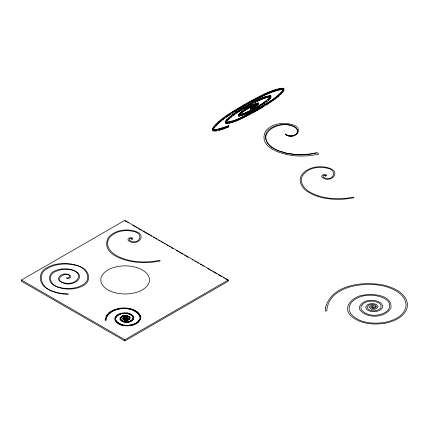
<?xml version="1.0" encoding="UTF-8"?>
<svg xmlns="http://www.w3.org/2000/svg" width="429" height="429" viewBox="0 0 429 429"><rect width="100%" height="100%" fill="white"/><g stroke="black" fill="none" stroke-linecap="round" stroke-linejoin="round"><path stroke-width="0.64" d="M131.601 320.543C138.765 311.363 113.546 310.532 115.669 320.066L115.669 319.814C120.431 327.681 134.851 326.936 139.677 319.374L140.101 317.358C136.47 304.386 108.896 305.818 106.043 318.935L106.043 318.683C107.046 320.785 104.322 320.731 105.416 318.661L105.416 318.913C108.414 305.325 136.974 303.904 140.728 317.347L140.728 317.095C140.304 324.565 130.668 326.356 124.635 325.713C119.535 326.019 111.277 320.275 116.822 315.32C121.589 311.883 131.167 311.352 133.762 317.557C133.049 323.445 123.107 323.975 120.147 319.584L120.04 318.141C121.6 314.848 126.512 314.72 129.268 316.538L130.019 317.894L129.268 316.538M283.462 88.798L283.462 89.854L282.899 89.436C268.817 91.302 256.435 99.78 243.983 106.135C233.296 113.084 220.801 118.876 213.1 129.344L213.1 128.287C222.436 116.216 237.183 109.593 249.946 101.732C260.526 96.659 271.026 89.656 282.899 88.379L283.462 88.798L283.344 89.747C275.139 99.732 262.88 105.448 251.973 111.985C243.704 115.825 235.494 121.439 226.249 122.201L225.944 121.82C230.936 114.066 240.433 110.221 247.957 105.25C255.18 101.764 262.382 96.648 270.484 95.876L270.597 96.219C265.674 102.681 257.657 106.102 250.804 110.178C247.383 111.427 242.074 115.374 238.873 114.473L241.044 112.259L247.19 108.124L253.78 104.617L257.909 103.148L254.461 105.818L250.574 107.749L250.305 109.079L254.767 107.041L258.017 104.633L258.065 102.901C250.847 105.014 243.752 109.063 238.46 114.42L238.401 115.916L238.728 116.146C246.23 114.961 252.778 110.323 259.341 106.741C262.956 103.448 270.919 101.362 270.86 95.715C261.084 96.359 252.445 102.987 243.844 107.282C238.492 110.516 233.172 113.873 228.432 117.97C227.091 119.305 225.161 120.758 225.509 122.908L225.954 123.472C237.248 122.555 247.174 115.385 257.153 110.505C266.398 104.655 276.893 99.614 283.757 90.857L283.891 88.723L283.108 88.143C268.822 89.8 256.295 98.52 243.688 104.907C232.952 111.894 220.377 117.702 212.682 128.255L212.757 130.475L213.921 131.038L216.162 130.968L223.665 128.92L228.893 126.711M258.247 104.301L258.269 103.014M283.757 90.857L283.891 88.723M238.401 115.916L238.46 114.42M132.974 318.919L133.129 317.825M133.591 318.999L133.762 317.557M129.376 317.691L128.738 316.999C126.319 315.412 122.024 315.556 120.672 318.441L120.672 318.189C122.024 315.304 126.319 315.159 128.738 316.747L129.376 317.691L129.199 318.688C127.847 320.184 125.402 320.281 123.767 319.197L123.38 318.291L124.035 317.465L125.429 317.095L126.828 317.38L127.375 318.388L126.716 319.063L127.375 318.136M125.96 318.28L124.93 318.549L125.552 317.9L125.997 318.125L125.461 318.602L126.56 318.715L127 318.034L125.456 317.422L124.163 318.495L125.123 319.476L127.097 319.412L128.073 318.409L127.3 317.09L125.397 316.704L123.557 317.192L122.721 318.259L123.203 319.653C125.182 320.967 128.158 320.887 129.805 319.074L130.019 317.642M115.782 317.573L115.546 318.693M225.509 122.908L225.793 120.898M115.047 320.125L115.047 319.873C120.082 328.357 136.819 327.59 140.653 318.286L140.653 318.538M139.902 315.964L139.902 316.216C133.183 305.228 112.071 306.242 106.274 317.782L106.274 317.53M297.479 133.328C299.581 127.751 291.597 125.22 287.371 124.742C281.419 124.094 275.069 125.225 270.12 128.732C261.417 134.009 266.414 145.796 274.394 148.799M238.401 114.859L238.728 115.09C250.59 111.83 262.634 105.255 271.026 96.23M121.525 316.645L120.04 318.141M115.782 317.825C119.112 312.328 128.743 311.894 132.802 316.741L132.802 316.489M107.599 314.082L106.097 316.302M212.682 129.311L214.489 126.689M122.303 321.021L121.477 320.484L120.763 319.251C123.482 322.978 130.588 322.624 132.974 318.667M120.147 319.584L120.147 319.332C123.123 323.45 130.952 323.096 133.591 318.747M225.509 121.852L225.954 122.415C237.248 121.498 247.174 114.328 257.153 109.449C266.398 103.598 276.893 98.557 283.757 89.8M258.247 103.244L254.767 105.984L250.305 108.022M250.305 109.079L250.574 108.805M270.484 95.876L270.484 96.938C262.382 97.705 255.18 102.821 247.957 106.306C240.374 110.961 232.025 115.133 226.201 122.024L226.201 120.967M122.721 318.511L123.557 317.444L124.785 317.117M124.603 319.862L123.767 319.449L123.38 318.549L124.035 317.717L125.429 317.347L126.828 317.632L127.375 318.388M269.664 98.686L270.249 98.005M136.159 323.235L138.181 321.739L139.06 320.463M281.435 93.243L282.352 92.289M121.058 313.599L118.173 314.666L115.809 316.361M124.163 318.243L125.123 319.224L127.097 319.16L128.073 318.157M257.116 103.298L257.116 104.354C250.659 106.832 244.391 110.28 239.264 114.956L239.264 113.9M125.461 318.35L125.863 318.613L127 318.034M216.2 124.909L218.189 123.128M239.645 114.076L240.707 113.176M122.721 318.259L123.203 319.401C125.182 320.715 128.158 320.635 129.805 318.817L129.805 319.074M297.356 133.473C294.707 135.784 290.771 136.594 287.414 135.569M218.683 122.683L221.08 120.801M111.267 311.202L108.639 313.047M275.059 98.649L276.474 97.56M241.141 112.848L242.015 112.183M222.517 119.67L224.544 118.211M226.067 117.122L227.08 116.393M270.704 101.753L271.675 101.067M272.646 100.381L273.616 99.7M233.435 115.079L234.491 114.35M262.628 104.258L263.599 103.603M228.625 115.358L230.169 114.328M266.908 104.252L269.08 102.821M243.516 111.138L245.163 110.071M238.621 111.583L239.618 110.934M124.163 318.495L125.456 317.422M234.47 111.545L236.148 110.494M254.461 106.875L255.266 106.371M261.706 107.497L263.261 106.531M240.653 110.285L241.715 109.636M242.776 108.987L243.844 108.344M257.942 107.229L259.036 106.574M239.425 108.494L240.487 107.861M241.554 107.229L242.621 106.596M257.4 110.017L261.17 107.808M244.932 107.711L247.667 106.135M246.889 109.014L248.203 108.253M21.45 280.046L124.834 220.356L228.223 280.046L228.223 281.22L124.834 340.91L21.45 281.22L21.45 280.046L124.834 339.736L228.223 280.046M253.523 109.781L254.633 109.154M243.688 105.963L246.402 104.44M247.485 103.834L249.657 102.611M294.45 135.167C298.16 134.052 298.38 129.022 294.996 127.349M253.056 112.441L256.858 110.333M248.756 105.539L251.485 104.049M249.217 107.684L250.364 107.057M251.893 110.655L252.981 110.071M251.426 101.673L254.971 99.796M250.37 113.878L243.179 117.508M250.911 106.778L252.005 106.215M111.787 311.191L112.827 310.414M249.244 112.017L250.804 111.234M255.561 99.485L266.543 94.203M256.933 101.303L261.336 99.287M245.806 113.664L248.203 112.543M124.33 321.568L126.158 322.04L128.024 321.938L129.762 321.525L131.236 320.592M131.215 325.053L134.159 324.222L135.709 323.257M238.385 119.707L242.605 117.787M253.518 105.486L254.864 104.891M250.976 108.698L251.501 108.473M243.672 114.575L245.275 113.894M267.138 93.951L270.726 92.439M235.167 121.032L237.848 119.927M113.39 310.44L116.339 309.411L122.297 308.199M261.867 99.051L266.999 97.147M212.682 128.255L212.757 129.419L213.921 129.982L216.162 129.912L223.665 127.858L228.989 125.74L216.077 129.671L214.06 129.735L213.17 129.301L213.1 128.287M223.45 128.711L228.523 126.77M271.326 92.187L275.461 90.648M231.971 122.201L234.631 121.251M219.262 130.035L222.849 128.898M241.854 115.267L239.387 115.916M276.029 90.481L278.287 89.8M228.904 123.102L230.802 122.565M125.021 319.814L126.684 320.179L128.223 319.508M267.61 96.997L268.838 96.691M293.87 135.414C291.109 136.084 287.602 136.181 285.521 133.923M278.855 89.634L283.108 89.2M123.187 313.218L121.68 313.17M127.365 325.461L130.604 324.935M124.93 318.291L125.477 318.849L126.716 318.811M216.077 130.727L214.06 130.791L213.17 130.357M123.493 325.15L126.711 325.23M295.715 154.692L286.958 153.464L278.507 150.767M126.265 313.191L127.783 313.122M68.072 269.433C86.358 270.994 77.874 286.583 63.701 282.765C53.979 280.373 63.315 271.809 69.246 275.155L69.198 275.171A3.802 2.193 0 0 1 69.691 276.346C69.503 278.271 67.015 277.745 66.415 277.938C68.35 280.378 73.037 276.169 68.956 274.823C62.704 271.128 52.681 279.408 62.993 282.85C73.665 287.768 89.044 275.359 71.938 269.798A15.299 8.832 0 0 0 54.987 270.844C47.453 273.171 47.989 283.397 55.148 285.87A20.002 11.551 0 0 0 70.093 289.055A19.713 11.379 0 0 0 82.325 286.073C92.026 282.148 89.758 270.243 80.808 267.053A24.909 14.382 0 0 0 70.174 263.846L62.049 263.508L58.006 263.932A24.045 13.884 0 0 0 47.329 267.487C37.95 271.294 38.17 284.379 47.131 288.556A29.783 17.192 0 0 0 63.465 294.058L68.313 294.262A4.563 2.638 0 0 0 67.75 293.935L67.396 293.854A29.252 16.887 0 0 1 53.764 291.559C42.176 289.339 35.285 274.034 48.263 268.028A24.003 13.857 0 0 1 58.923 264.478L62.956 264.055A24.501 14.146 0 0 1 74.839 265.117C85.569 265.91 94.096 279.928 81.392 285.532A19.723 11.385 0 0 1 59.674 287.441C50.965 286.545 45.978 275.107 55.915 271.385A15.251 8.805 0 0 1 68.072 269.428M126.448 315.749L127.756 315.733M129.118 308.848L130.432 308.842M126.029 317.085L127.3 317.342L128.073 318.409M128.405 313.54C130.657 314.06 133.312 315.299 133.762 317.809M131.054 309.266L132.304 309.352M121.68 324.721L122.866 324.791M325.01 175.692L325.52 175.482L324.673 175.107L323.15 175.724L323.101 177.021C332.593 182.974 339.323 170.088 326.689 168.088C318.259 166.195 307.631 167.98 302.542 175.595C298.654 182.148 304.488 189.328 310.237 192.294C318.951 197.243 329.199 198.761 339.098 198.681A45.233 26.115 0 0 0 347.018 198.155L353.19 197.163A0.574 0.327 0 0 1 353.914 197.372A0.574 0.327 0 0 1 353.55 197.79L348.847 198.595A46.627 26.92 0 0 1 339.13 199.346C328.517 199.41 317.46 197.742 308.301 192.069C302.381 188.83 297.27 180.759 302.021 174.501C308.183 166.849 319.6 165.251 328.609 167.916C342.385 171.836 330.469 184.138 322.013 177.257L321.729 176.33L322.104 175.418L323.15 174.705L324.678 174.41L326.19 174.71L326.823 175.547L325.847 176.222L324.951 175.665M131.236 238.942L131.746 238.733L130.893 238.358L129.376 238.974L129.322 240.272C138.819 246.225 145.549 233.338 132.915 231.338C124.485 229.445 113.857 231.231 108.762 238.846C104.88 245.399 110.714 252.579 116.457 255.545C125.177 260.494 135.419 262.012 145.324 261.931A45.233 26.115 0 0 0 153.239 261.406L159.416 260.414A0.574 0.327 0 0 1 160.135 260.623A0.574 0.327 0 0 1 159.776 261.041L155.067 261.846A46.375 26.775 0 0 1 143.715 262.607C131.242 262.929 99.313 256.408 108.247 237.752C114.409 230.1 125.82 228.501 134.835 231.167C148.611 235.087 136.695 247.388 128.233 240.508L127.955 239.58L128.33 238.669L129.376 237.956L130.904 237.661L132.416 237.961L133.044 238.797L132.068 239.473L131.172 238.915M123.788 321.643L122.71 321.031M279.756 151.255L286.481 153.191L295.238 154.419A42.895 24.764 0 0 0 315.91 152.826A2.006 1.158 0 0 1 318.597 154.134A47.378 27.354 0 0 1 301.002 156.038C288.524 156.333 256.601 149.839 265.535 131.172C271.696 123.52 283.108 121.922 292.122 124.587C305.856 128.217 293.924 141.586 285.5 134.266M132.888 309.813L136.61 311.577M125.97 317.878L127 318.291M277.295 150.252L278.979 151.04M276.126 149.705L277.767 150.525M294.45 126.984C280.368 118.383 252.316 134.583 273.364 148.166M274.994 149.131L276.598 149.978M273.916 148.525L275.472 149.405M126.298 221.557L125.145 220.892L125.145 221.353M127.451 222.222L128.609 222.892M132.647 225.225L136.69 227.558M137.843 228.223L141.307 230.223M143.039 231.226L149.394 234.888M150.547 235.559L151.7 236.223M153.432 237.226L154.59 237.891M155.743 238.556L156.896 239.226M158.628 240.224L159.786 240.889M160.939 241.559L162.671 242.557M163.824 243.222L164.983 243.892M166.136 244.557L167.868 245.56M169.021 246.225L170.179 246.889M171.332 247.56L173.064 248.557M176.528 250.557L178.26 251.555M179.413 252.225L182.877 254.225M184.609 255.223L188.074 257.223M192.117 259.556L193.27 260.226M195.002 261.223L196.16 261.888M197.313 262.559L198.466 263.224M200.198 264.221L201.351 264.891M202.509 265.556L203.662 266.221M207.706 268.559L209.438 269.557M210.591 270.222L211.744 270.892M212.902 271.557L216.366 273.557M218.098 274.555L221.562 276.555M223.294 277.558L224.447 278.223M225.6 278.888L227.912 280.223M116.157 320.908L116.972 322.184L119.021 323.643M140.524 315.905L139.296 313.878L137.082 311.615M285.977 134.54L286.744 135.28M270.86 96.772L271.026 97.286M120.672 318.189L120.763 319.503M283.344 89.747L283.344 90.803M282.899 88.379L282.899 89.436M282.738 91.334L282.738 92.391M281.478 88.336L281.478 89.393M280.872 93.27L280.872 94.326M279.016 88.798L279.016 89.854M278.233 95.554L278.233 96.611M275.67 89.806L275.67 90.862M274.919 98.107L274.919 99.163M271.562 91.329L271.562 92.385M271.026 100.853L271.026 101.909M270.64 97.034L270.64 98.091M270.125 95.511L270.066 96.82M269.739 98.091L269.739 99.147M268.956 95.865L268.956 96.922M268.361 99.362L268.361 100.418M267.192 96.305L267.192 97.367M266.8 93.34L266.8 94.396M266.677 103.711L266.677 104.767M266.559 100.804L266.559 101.866M264.886 97.088L264.886 98.144M264.409 102.375L264.409 103.432M262.114 98.193L262.114 99.249M261.974 104.016L261.974 105.073M262.012 106.607L262.012 107.663M261.513 95.785L261.513 96.841M259.341 105.684L259.341 106.741M258.944 99.598L258.944 100.654M258.065 102.901L258.017 104.633M257.598 103.984L257.598 105.041M257.153 109.449L257.153 110.505M257.035 104.451L257.035 105.507M256.596 107.325L256.596 108.381M256.349 104.955L256.349 106.011M256.231 103.587L256.231 104.644M255.84 98.611L255.84 99.667M255.582 105.475L255.582 106.531M255.464 101.271L255.464 102.327M255.11 104.032L255.11 105.089M254.767 105.984L254.767 107.041M253.947 106.467L253.947 107.529M253.812 108.896L253.812 109.958M253.78 104.617L253.78 105.673M253.153 106.907L253.153 107.969M252.413 107.293L252.413 108.349M252.279 105.341L252.279 106.397M252.257 112.162L252.257 113.218M252.139 107.105L252.139 108.162M251.769 103.175L251.769 104.231M251.764 107.604L251.764 108.66M251.217 107.84L251.217 108.896M251.083 110.36L251.083 111.417M250.793 107.995L250.793 109.057M250.649 106.177L250.649 107.234M250.498 108.076L250.498 109.132M250.338 108.081L250.338 109.138M249.946 101.732L249.946 102.788M248.938 107.116L248.938 108.172M248.477 111.669L248.477 112.725M247.957 105.25L247.957 106.306M247.453 114.672L247.453 115.728M247.19 108.124L247.19 109.18M246.064 112.8L246.064 113.857M245.474 109.175L245.474 110.232M244.144 107.454L244.144 108.51M243.983 105.078L243.983 106.135M243.913 113.717L243.913 114.779M243.838 110.237L243.838 111.293M242.873 116.919L242.873 117.975M242.342 111.277L242.342 112.334M242.069 114.414L242.069 115.471M241.044 112.259L241.044 113.32M240.572 114.875L240.572 115.937M240.428 109.717L240.428 110.773M240.004 113.149L240.004 114.205M239.452 115.101L239.452 116.157M238.728 115.09L238.728 116.146M238.637 118.844L238.637 119.9M238.127 108.548L238.127 109.604M236.931 111.98L236.931 113.036M236.615 111.824L236.615 112.881M234.861 120.399L234.861 121.455M233.762 114.178L233.762 115.235M232.545 112.055L232.545 113.111M231.639 121.546L231.639 122.603M231.017 116.238L231.017 117.294M229.048 122.27L229.048 123.327M228.786 118.098L228.786 119.155M228.754 125.917L228.754 126.973M227.402 115.492L227.402 116.549M227.161 119.696L227.161 120.753M227.139 122.56L227.139 123.616M226.785 119.584L226.785 120.646M225.954 122.415L225.954 123.472M223.665 127.858L223.665 128.92M222.849 118.758L222.849 119.814M219.434 129.204L219.434 130.26M219.031 121.766L219.031 122.823M216.162 129.912L216.162 130.968M216.071 124.415L216.071 125.472M214.066 126.619L214.066 127.676M213.921 129.982L213.921 131.038M212.757 129.419L212.757 130.475M128.464 308.472L126.432 308.242M125.992 318.077L125.997 318.377M124.834 339.736L124.834 340.91M123.75 315.503L121.954 316.082M121.091 324.308L119.482 323.659M115.165 317.498L114.913 318.683M106.017 320.114L105.389 320.109M316.382 153.099A42.895 24.764 0 0 1 295.704 154.73M325.429 307.925L325.37 310.703A0.729 0.424 0 0 0 326.088 311.132A0.729 0.424 0 0 0 326.828 310.714C328.528 285.864 364.06 281.665 383.065 285.886C392.61 288.202 404.622 293.291 406.086 304.311C405.92 315.503 393.484 320.903 384.003 322.522C372.436 324.142 358.102 323.085 350.402 313.149C344.739 302.493 359.255 295.313 368.109 295.361C376.019 294.267 395.431 298.965 388.014 310.339C380.92 316.709 367.058 317.524 361.127 309.298L360.912 306.832C364.055 300.118 374.04 299.785 379.665 303.48L381.15 305.673L380.732 307.995C377.59 311.465 371.905 311.701 368.103 309.18L367.208 307.073L368.72 305.142L371.964 304.284L375.219 304.944L376.501 306.703L374.967 308.274L372.082 308.371L370.812 307.073L372.254 306.161L373.284 306.569L373.209 307.041L372.045 307.196L372.978 307.813L374.603 307.464L375.622 306.472L372.034 305.051L369.02 306.955L371.257 309.239L375.847 309.094L378.121 306.762L376.319 304.274L371.895 303.373L367.615 304.51L365.669 306.992L366.8 309.647C371.401 312.703 378.314 312.51 382.148 308.295L382.641 305.555L380.898 302.987C374.49 298.766 363.063 299.061 359.438 306.724L359.679 309.486C366.607 319.058 384.818 318.243 390.953 308.124C392.492 294.675 372.56 293.382 363.25 295.163C353.652 296.112 341.42 306.842 351.04 315.959C359.995 323.906 373.026 325.005 384.416 323.337C394.337 321.632 407.368 316.001 407.55 304.284C406.032 292.814 393.538 287.505 383.601 285.097C363.535 281.113 331.488 284.223 325.429 307.925M110.033 290.953A24.351 14.06 0 0 0 149.222 281.939A24.351 14.06 0 0 0 116.114 266.854A24.351 14.06 0 0 0 110.033 290.953"/></g></svg>
